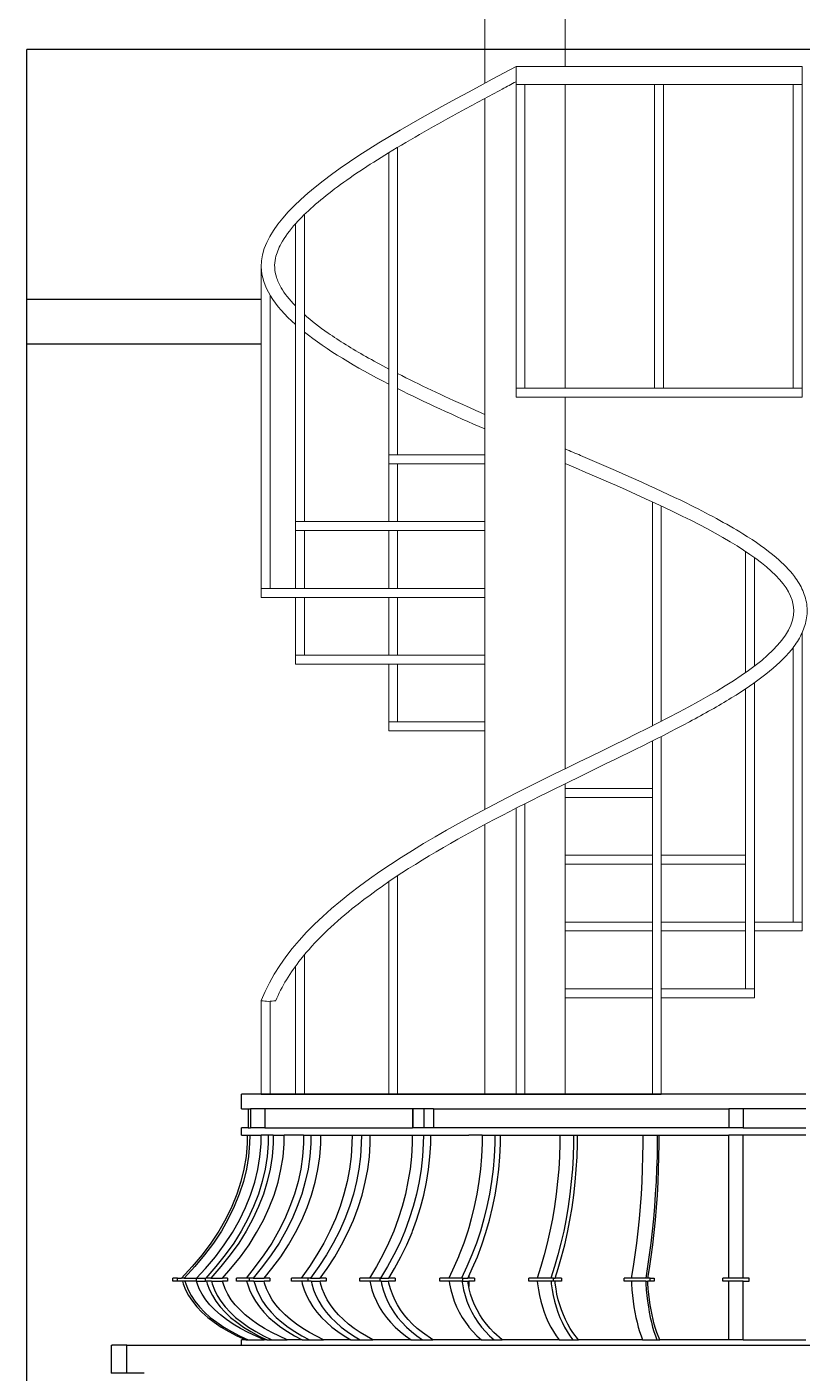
# Model space of a CAD drawing. Header units: inches. Extents: x -2812 to 9774, y -15726 to -746.
# Drawn here: x 3205 to 3291.7, y -9122.3 to -8971.7 of the extents above; entities that cross this region are included whole.
import ezdxf

# ---------------------------------------------------------------- set-up
doc = ezdxf.new("R2010")
doc.units = ezdxf.units.IN
doc.header["$LTSCALE"] = 17
doc.header["$MEASUREMENT"] = 0
doc.layers.add('gradient hatch', color=9, linetype='Continuous', lineweight=9)
doc.layers.add('OUTLINE', color=1, linetype='Continuous', lineweight=25)

# ---------------------------------------------------------------- blocks, each defined once
blk = doc.blocks.new('ad')
at = {"layer": 'gradient hatch'}
for p, q in [((-31411.65, 3782.57), (-31411.65, 3738.46)), ((-31402.65, 3782.57), (-31402.65, 3740.33)), ((-31408.15, 3703.33), (-31408.15, 3740.33)), ((-31408.15, 3740.33), (-31376.15, 3740.33)), ((-31376.15, 3703.33), (-31376.15, 3740.33)), ((-31408.15, 3738.33), (-31376.15, 3738.33)), ((-31407.15, 3704.33), (-31407.15, 3738.33)), ((-31402.65, 3738.33), (-31402.65, 3704.33)), ((-31392.65, 3704.33), (-31392.65, 3738.33)), ((-31391.65, 3704.33), (-31391.65, 3738.33)), ((-31377.15, 3704.33), (-31377.15, 3738.33)), ((-31411.65, 3736.76), (-31411.65, 3657.2)), ((-31421.4, 3696.87), (-31421.4, 3731.28)), ((-31422.4, 3695.87), (-31422.4, 3730.68)), ((-31431.83, 3689.4), (-31431.83, 3723.77)), ((-31432.83, 3688.4), (-31432.83, 3722.72)), ((-31436.65, 3680.93), (-31436.65, 3717.93)), ((-31435.65, 3681.93), (-31435.65, 3714.72)), ((-31432.83, 3681.93), (-31432.83, 3710.47)), ((-31431.83, 3689.4), (-31431.83, 3710.47)), ((-31376.15, 3704.33), (-31408.15, 3704.33)), ((-31422.4, 3689.4), (-31422.4, 3703)), ((-31421.4, 3696.87), (-31421.4, 3703)), ((-31376.15, 3703.33), (-31408.15, 3703.33)), ((-31402.65, 3703.33), (-31402.65, 3661.75)), ((-31422.4, 3696.87), (-31411.65, 3696.87)), ((-31422.4, 3695.87), (-31411.65, 3695.87)), ((-31421.4, 3689.4), (-31421.4, 3695.87)), ((-31392.9, 3666.55), (-31392.9, 3691.62)), ((-31391.9, 3667.05), (-31391.9, 3691.16)), ((-31432.83, 3689.4), (-31411.65, 3689.4)), ((-31432.83, 3688.4), (-31411.65, 3688.4)), ((-31431.83, 3681.93), (-31431.83, 3688.4)), ((-31422.4, 3681.93), (-31422.4, 3688.4)), ((-31421.4, 3681.93), (-31421.4, 3688.4)), ((-31382.47, 3672.51), (-31382.47, 3686.07)), ((-31381.47, 3673.24), (-31381.47, 3685.37)), ((-31436.65, 3681.93), (-31411.65, 3681.93)), ((-31436.65, 3680.93), (-31411.65, 3680.93)), ((-31432.83, 3673.47), (-31432.83, 3680.93)), ((-31431.83, 3674.47), (-31431.83, 3680.93)), ((-31422.4, 3674.47), (-31422.4, 3680.93)), ((-31421.4, 3674.47), (-31421.4, 3680.93)), ((-31376.15, 3643.6), (-31376.15, 3676.95)), ((-31432.83, 3674.47), (-31411.65, 3674.47)), ((-31377.15, 3644.6), (-31377.15, 3675.31)), ((-31432.83, 3673.47), (-31411.65, 3673.47)), ((-31422.4, 3666), (-31422.4, 3673.47)), ((-31421.4, 3667), (-31421.4, 3673.47)), ((-31382.47, 3672.51), (-31382.47, 3673.13)), ((-31381.47, 3636.13), (-31381.47, 3671.37)), ((-31381.47, 3651.07), (-31381.47, 3671.37)), ((-31382.47, 3637.13), (-31382.47, 3670.69)), ((-31382.47, 3652.07), (-31382.47, 3670.69)), ((-31422.4, 3667), (-31411.65, 3667)), ((-31422.4, 3666), (-31411.65, 3666)), ((-31392.9, 3625.33), (-31392.9, 3664.87)), ((-31392.9, 3659.53), (-31392.9, 3664.87)), ((-31391.9, 3625.33), (-31391.9, 3665.37)), ((-31391.9, 3658.53), (-31391.9, 3665.37)), ((-31402.65, 3660.08), (-31402.65, 3625.33)), ((-31402.65, 3659.53), (-31392.9, 3659.53)), ((-31392.9, 3659.53), (-31392.9, 3658.53)), ((-31407.15, 3625.33), (-31407.15, 3657.84)), ((-31402.65, 3658.53), (-31392.9, 3658.53)), ((-31408.15, 3625.33), (-31408.15, 3657.33)), ((-31411.65, 3655.5), (-31411.65, 3625.33)), ((-31402.65, 3652.07), (-31392.9, 3652.07)), ((-31391.9, 3652.07), (-31382.47, 3652.07)), ((-31402.65, 3651.07), (-31392.9, 3651.07)), ((-31391.9, 3651.07), (-31382.47, 3651.07)), ((-31422.4, 3625.33), (-31422.4, 3649.1)), ((-31421.4, 3625.33), (-31421.4, 3649.77)), ((-31402.65, 3644.6), (-31392.9, 3644.6)), ((-31391.9, 3644.6), (-31382.47, 3644.6)), ((-31381.47, 3644.6), (-31376.15, 3644.6)), ((-31402.65, 3643.6), (-31392.9, 3643.6)), ((-31391.9, 3643.6), (-31382.47, 3643.6)), ((-31381.47, 3643.6), (-31376.15, 3643.6)), ((-31431.83, 3625.33), (-31431.83, 3640.92)), ((-31432.83, 3625.33), (-31432.83, 3639.63)), ((-31402.65, 3637.13), (-31392.9, 3637.13)), ((-31391.9, 3637.13), (-31381.47, 3637.13)), ((-31436.65, 3625.33), (-31436.65, 3635.8)), ((-31435.65, 3625.33), (-31435.65, 3635.73)), ((-31402.65, 3636.13), (-31392.9, 3636.13)), ((-31391.9, 3636.13), (-31381.47, 3636.13))]:
    blk.add_line(p, q, dxfattribs=at)
blk.add_arc((-31435.85, 3639.95), 4.23, 258.9973, 281.0027, dxfattribs=at)
for points, knots in [([(-31408.15, 3740.33), (-31422.46, 3732.7), (-31441.19, 3722.7), (-31435.2, 3713.57), (-31432.83, 3711.46)], [0, 0, 0, 0, 36.249276, 47.456693, 47.456693, 47.456693, 47.456693]), ([(-31408.15, 3738.63), (-31408.67, 3738.36), (-31409.18, 3738.08), (-31411.19, 3737.01), (-31412.68, 3736.21), (-31417.06, 3733.81), (-31419.87, 3732.23), (-31424.65, 3729.3), (-31426.69, 3727.95), (-31430.2, 3725.31), (-31431.68, 3724.01), (-31433.48, 3722), (-31434.03, 3721.24), (-31434.74, 3719.95), (-31434.95, 3719.41), (-31435.14, 3718.52), (-31435.17, 3718.17), (-31435.13, 3717.47), (-31435.06, 3717.11), (-31434.83, 3716.37), (-31434.65, 3715.98), (-31434.05, 3714.93), (-31433.51, 3714.24), (-31432.83, 3713.54)], [0.59665, 0.59665, 0.59665, 0.59665, 1.903772, 1.903772, 5.711317, 5.711317, 13.326406, 13.326406, 19.918223, 19.918223, 26.51004, 26.51004, 30.682548, 30.682548, 34.084257, 34.084257, 36.573833, 36.573833, 39.063409, 39.063409, 41.552985, 41.552985, 45.629637, 45.629637, 45.629637, 45.629637]), ([(-31431.83, 3712.58), (-31431.07, 3711.89), (-31430.18, 3711.2), (-31427.92, 3709.63), (-31426.5, 3708.75), (-31424.14, 3707.41), (-31423.29, 3706.95), (-31422.4, 3706.48)], [47.459867, 47.459867, 47.459867, 47.459867, 51.347731, 51.347731, 56.245105, 56.245105, 58.836713, 58.836713, 58.836713, 58.836713]), ([(-31421.4, 3705.97), (-31418.97, 3704.73), (-31416.34, 3703.49), (-31412.96, 3701.98), (-31412.31, 3701.69), (-31411.65, 3701.4)], [59.802591, 59.802591, 59.802591, 59.802591, 66.770709, 66.770709, 68.419537, 68.419537, 68.419537, 68.419537]), ([(-31402.65, 3697.54), (-31402.08, 3697.29), (-31401.5, 3697.05), (-31396.73, 3695), (-31392.65, 3693.22), (-31386.74, 3690.32), (-31384.62, 3689.18), (-31381.37, 3687.17), (-31380.12, 3686.3), (-31378.26, 3684.71), (-31377.57, 3684.01), (-31376.63, 3682.76), (-31376.31, 3682.24), (-31375.83, 3681.13), (-31375.67, 3680.54), (-31375.55, 3679.37), (-31375.6, 3678.78), (-31375.85, 3677.64), (-31376.07, 3677.1), (-31376.62, 3676.05), (-31376.96, 3675.55), (-31378.11, 3674.11), (-31379.08, 3673.21), (-31381.34, 3671.42), (-31382.64, 3670.55), (-31385.51, 3668.79), (-31387.08, 3667.9), (-31392.52, 3664.99), (-31396.83, 3662.93), (-31405.74, 3658.57), (-31410.33, 3656.29), (-31419, 3651.42), (-31423.07, 3648.84), (-31428.72, 3644.28), (-31430.67, 3642.4), (-31433.42, 3638.93), (-31434.37, 3637.38), (-31435.04, 3635.8)], [75.867791, 75.867791, 75.867791, 75.867791, 77.296314, 77.296314, 87.821918, 87.821918, 94.579193, 94.579193, 99.742391, 99.742391, 103.657561, 103.657561, 106.327224, 106.327224, 108.996887, 108.996887, 111.66655, 111.66655, 114.336213, 114.336213, 117.005876, 117.005876, 122.242277, 122.242277, 127.478679, 127.478679, 132.715081, 132.715081, 144.499492, 144.499492, 156.283904, 156.283904, 168.068315, 168.068315, 175.870509, 175.870509, 181.943701, 181.943701, 181.943701, 181.943701]), ([(-31402.65, 3695.9), (-31390.22, 3690.6), (-31351, 3673.22), (-31428.43, 3657.46), (-31436.65, 3635.8)], [76.355718, 76.355718, 76.355718, 76.355718, 107.340962, 182.622367, 182.622367, 182.622367, 182.622367])]:
    blk.add_open_spline(points, degree=3, knots=knots, dxfattribs=at)
for points in [[(-31431.83, 3710.62), (-31429.37, 3708.64), (-31426.11, 3706.7), (-31422.4, 3704.79)], [(-31421.4, 3704.29), (-31418.36, 3702.76), (-31415.05, 3701.25), (-31411.65, 3699.77)]]:
    blk.add_open_spline(points, degree=3, dxfattribs=at)
at = {"layer": 'OUTLINE', "linetype": 'Continuous'}
blk.add_line((-31436.65, 3625.33), (-31391.9, 3625.33), dxfattribs=at)
blk = doc.blocks.new('fdfdgfddf')
for p, q in [((-3201.93, -2794.54), (-3201.93, -2792.92)), ((-3182.79, -2792.92), (-3201.93, -2792.92)), ((-3180.5, -2792.92), (-3182.79, -2792.92)), ((-3177.64, -2792.92), (-3180.5, -2792.92)), ((-3176.5, -2792.92), (-3177.64, -2792.92)), ((-3138.79, -2792.92), (-3176.5, -2792.92)), ((-3201.93, -2794.54), (-3201.18, -2794.54)), ((-3201.18, -2794.54), (-3201.18, -2796.68)), ((-3201.18, -2794.54), (-3200.89, -2794.54)), ((-3200.89, -2794.54), (-3200.89, -2796.68)), ((-3199.29, -2794.54), (-3200.89, -2794.54)), ((-3199.29, -2794.54), (-3199.29, -2796.68)), ((-3182.79, -2794.54), (-3199.29, -2794.54)), ((-3182.79, -2794.54), (-3182.79, -2796.68)), ((-3182.79, -2794.54), (-3182.75, -2794.54)), ((-3182.75, -2794.54), (-3182.75, -2796.68)), ((-3181.5, -2794.54), (-3182.75, -2794.54)), ((-3181.5, -2794.54), (-3181.5, -2796.68)), ((-3180.45, -2794.54), (-3181.5, -2794.54)), ((-3180.45, -2794.54), (-3180.45, -2796.68)), ((-3180.45, -2794.54), (-3177.64, -2794.54)), ((-3177.64, -2794.54), (-3176.5, -2794.54)), ((-3176.5, -2794.54), (-3147.41, -2794.54)), ((-3147.41, -2794.54), (-3147.41, -2796.68)), ((-3145.78, -2794.54), (-3147.41, -2794.54)), ((-3145.78, -2794.54), (-3145.78, -2796.68)), ((-3138.79, -2794.54), (-3145.78, -2794.54)), ((-3201.93, -2797.5), (-3201.93, -2796.68)), ((-3201.18, -2796.68), (-3201.93, -2796.68)), ((-3201.18, -2796.68), (-3200.89, -2796.68)), ((-3199.29, -2796.68), (-3200.89, -2796.68)), ((-3199.29, -2796.68), (-3182.79, -2796.68)), ((-3182.75, -2796.68), (-3182.79, -2796.68)), ((-3181.5, -2796.68), (-3182.75, -2796.68)), ((-3180.45, -2796.68), (-3181.5, -2796.68)), ((-3177.64, -2796.68), (-3180.45, -2796.68)), ((-3176.5, -2796.68), (-3177.64, -2796.68)), ((-3147.41, -2796.68), (-3176.5, -2796.68)), ((-3145.78, -2796.68), (-3147.41, -2796.68)), ((-3145.78, -2796.68), (-3138.79, -2796.68)), ((-3201.93, -2797.5), (-3201.28, -2797.5)), ((-3201.29, -2798.45), (-3201.41, -2799.87)), ((-3201.28, -2797.5), (-3201.29, -2798.45)), ((-3201.28, -2797.5), (-3201, -2797.5)), ((-3201.01, -2798.45), (-3201.13, -2799.87)), ((-3201, -2797.5), (-3201.01, -2798.45)), ((-3201, -2797.5), (-3199.72, -2797.5)), ((-3199.86, -2799.91), (-3199.73, -2798.47)), ((-3199.73, -2798.47), (-3199.72, -2797.5)), ((-3198.92, -2797.5), (-3199.72, -2797.5)), ((-3198.93, -2798.45), (-3199.05, -2799.87)), ((-3198.92, -2797.5), (-3198.93, -2798.45)), ((-3198.36, -2797.5), (-3198.92, -2797.5)), ((-3198.37, -2798.45), (-3198.49, -2799.87)), ((-3198.36, -2797.5), (-3198.37, -2798.45)), ((-3198.36, -2797.5), (-3197.15, -2797.5)), ((-3197.27, -2799.91), (-3197.15, -2798.47)), ((-3197.15, -2798.47), (-3197.15, -2797.5)), ((-3194.97, -2797.5), (-3197.15, -2797.5)), ((-3194.98, -2798.45), (-3195.09, -2799.87)), ((-3194.97, -2797.5), (-3194.98, -2798.45)), ((-3194.97, -2797.5), (-3194.16, -2797.5)), ((-3194.16, -2798.45), (-3194.27, -2799.87)), ((-3194.16, -2797.5), (-3194.16, -2798.45)), ((-3194.16, -2797.5), (-3193.03, -2797.5)), ((-3193.15, -2799.91), (-3193.04, -2798.47)), ((-3193.04, -2798.47), (-3193.03, -2797.5)), ((-3193.03, -2797.5), (-3189.55, -2797.5)), ((-3189.56, -2798.45), (-3189.65, -2799.87)), ((-3189.55, -2797.5), (-3189.56, -2798.45)), ((-3189.55, -2797.5), (-3188.5, -2797.5)), ((-3188.51, -2798.45), (-3188.6, -2799.87)), ((-3188.5, -2797.5), (-3188.51, -2798.45)), ((-3188.5, -2797.5), (-3187.51, -2797.5)), ((-3187.61, -2799.91), (-3187.51, -2798.47)), ((-3187.51, -2798.47), (-3187.51, -2797.5)), ((-3187.51, -2797.5), (-3182.82, -2797.5)), ((-3182.83, -2798.45), (-3182.91, -2799.87)), ((-3182.82, -2797.5), (-3182.83, -2798.45)), ((-3182.82, -2797.5), (-3181.57, -2797.5)), ((-3181.58, -2798.45), (-3181.66, -2799.87)), ((-3181.57, -2797.5), (-3181.58, -2798.45)), ((-3181.57, -2797.5), (-3180.74, -2797.5)), ((-3180.83, -2799.91), (-3180.75, -2798.47)), ((-3180.75, -2798.47), (-3180.74, -2797.5)), ((-3180.74, -2797.5), (-3180.5, -2797.5)), ((-3180.5, -2797.5), (-3177.64, -2797.5)), ((-3177.64, -2797.5), (-3176.5, -2797.5)), ((-3175, -2797.5), (-3176.5, -2797.5)), ((-3175, -2798.45), (-3175.06, -2799.87)), ((-3175, -2797.5), (-3175, -2798.45)), ((-3175, -2797.5), (-3173.58, -2797.5)), ((-3173.59, -2798.45), (-3173.65, -2799.87)), ((-3173.58, -2797.5), (-3173.59, -2798.45)), ((-3173.58, -2797.5), (-3172.94, -2797.5)), ((-3173, -2799.91), (-3172.94, -2798.47)), ((-3172.94, -2798.47), (-3172.94, -2797.5)), ((-3172.94, -2797.5), (-3166.31, -2797.5)), ((-3166.31, -2798.45), (-3166.35, -2799.87)), ((-3166.31, -2797.5), (-3166.31, -2798.45)), ((-3166.31, -2797.5), (-3164.77, -2797.5)), ((-3164.78, -2798.45), (-3164.82, -2799.87)), ((-3164.77, -2797.5), (-3164.78, -2798.45)), ((-3164.77, -2797.5), (-3164.33, -2797.5)), ((-3164.38, -2799.91), (-3164.33, -2798.47)), ((-3164.33, -2798.47), (-3164.33, -2797.5)), ((-3164.33, -2797.5), (-3157.02, -2797.5)), ((-3157.02, -2798.45), (-3157.04, -2799.87)), ((-3157.02, -2797.5), (-3157.02, -2798.45)), ((-3157.02, -2797.5), (-3155.41, -2797.5)), ((-3155.41, -2798.45), (-3155.43, -2799.87)), ((-3155.41, -2797.5), (-3155.41, -2798.45)), ((-3155.41, -2797.5), (-3155.19, -2797.5)), ((-3155.21, -2799.91), (-3155.19, -2798.47)), ((-3155.19, -2798.47), (-3155.19, -2797.5)), ((-3155.19, -2797.5), (-3147.41, -2797.5)), ((-3147.41, -2813.49), (-3147.41, -2797.5)), ((-3145.78, -2797.5), (-3147.41, -2797.5)), ((-3145.78, -2813.49), (-3145.78, -2797.5)), ((-3138.79, -2797.5), (-3145.78, -2797.5)), ((-3201.41, -2799.87), (-3201.65, -2801.29)), ((-3201.13, -2799.87), (-3201.36, -2801.29)), ((-3200.09, -2801.34), (-3199.86, -2799.91)), ((-3199.05, -2799.87), (-3199.27, -2801.29)), ((-3198.49, -2799.87), (-3198.71, -2801.29)), ((-3197.5, -2801.34), (-3197.27, -2799.91)), ((-3195.09, -2799.87), (-3195.29, -2801.29)), ((-3194.27, -2799.87), (-3194.47, -2801.29)), ((-3193.36, -2801.34), (-3193.15, -2799.91)), ((-3189.65, -2799.87), (-3189.83, -2801.29)), ((-3188.6, -2799.87), (-3188.78, -2801.29)), ((-3187.79, -2801.34), (-3187.61, -2799.91)), ((-3182.91, -2799.87), (-3183.06, -2801.29)), ((-3181.66, -2799.87), (-3181.81, -2801.29)), ((-3180.98, -2801.34), (-3180.83, -2799.91)), ((-3175.06, -2799.87), (-3175.18, -2801.29)), ((-3173.65, -2799.87), (-3173.77, -2801.29)), ((-3173.12, -2801.34), (-3173, -2799.91)), ((-3166.35, -2799.87), (-3166.43, -2801.29)), ((-3164.82, -2799.87), (-3164.9, -2801.29)), ((-3164.46, -2801.34), (-3164.38, -2799.91)), ((-3157.04, -2799.87), (-3157.08, -2801.29)), ((-3155.43, -2799.87), (-3155.47, -2801.29)), ((-3155.25, -2801.34), (-3155.21, -2799.91)), ((-3201.65, -2801.29), (-3201.99, -2802.7)), ((-3201.36, -2801.29), (-3201.71, -2802.7)), ((-3200.44, -2802.77), (-3200.09, -2801.34)), ((-3199.27, -2801.29), (-3199.6, -2802.7)), ((-3198.71, -2801.29), (-3199.04, -2802.7)), ((-3197.83, -2802.77), (-3197.5, -2801.34)), ((-3195.29, -2801.29), (-3195.59, -2802.7)), ((-3194.47, -2801.29), (-3194.78, -2802.7)), ((-3193.66, -2802.77), (-3193.36, -2801.34)), ((-3189.83, -2801.29), (-3190.1, -2802.7)), ((-3188.78, -2801.29), (-3189.05, -2802.7)), ((-3188.07, -2802.77), (-3187.79, -2801.34)), ((-3183.06, -2801.29), (-3183.29, -2802.7)), ((-3181.81, -2801.29), (-3182.03, -2802.7)), ((-3181.21, -2802.77), (-3180.98, -2801.34)), ((-3175.18, -2801.29), (-3175.36, -2802.7)), ((-3173.77, -2801.29), (-3173.94, -2802.7)), ((-3173.3, -2802.77), (-3173.12, -2801.34)), ((-3166.43, -2801.29), (-3166.55, -2802.7)), ((-3164.9, -2801.29), (-3165.02, -2802.7)), ((-3164.58, -2802.77), (-3164.46, -2801.34)), ((-3157.08, -2801.29), (-3157.14, -2802.7)), ((-3155.47, -2801.29), (-3155.54, -2802.7)), ((-3155.31, -2802.77), (-3155.25, -2801.34)), ((-3201.99, -2802.7), (-3202.44, -2804.1)), ((-3201.71, -2802.7), (-3202.16, -2804.1)), ((-3200.9, -2804.2), (-3200.44, -2802.77)), ((-3199.6, -2802.7), (-3200.03, -2804.1)), ((-3199.04, -2802.7), (-3199.47, -2804.1)), ((-3198.27, -2804.2), (-3197.83, -2802.77)), ((-3195.59, -2802.7), (-3195.99, -2804.1)), ((-3194.78, -2802.7), (-3195.17, -2804.1)), ((-3194.07, -2804.2), (-3193.66, -2802.77)), ((-3190.1, -2802.7), (-3190.45, -2804.1)), ((-3189.05, -2802.7), (-3189.4, -2804.1)), ((-3188.42, -2804.2), (-3188.07, -2802.77)), ((-3183.29, -2802.7), (-3183.58, -2804.1)), ((-3182.03, -2802.7), (-3182.33, -2804.1)), ((-3181.51, -2804.2), (-3181.21, -2802.77)), ((-3175.36, -2802.7), (-3175.59, -2804.1)), ((-3173.94, -2802.7), (-3174.17, -2804.1)), ((-3173.53, -2804.2), (-3173.3, -2802.77)), ((-3166.55, -2802.7), (-3166.71, -2804.1)), ((-3165.02, -2802.7), (-3165.18, -2804.1)), ((-3164.74, -2804.2), (-3164.58, -2802.77)), ((-3157.14, -2802.7), (-3157.22, -2804.1)), ((-3155.54, -2802.7), (-3155.62, -2804.1)), ((-3155.39, -2804.2), (-3155.31, -2802.77)), ((-3202.44, -2804.1), (-3203.01, -2805.49)), ((-3202.16, -2804.1), (-3202.72, -2805.49)), ((-3201.47, -2805.61), (-3200.9, -2804.2)), ((-3200.03, -2804.1), (-3200.57, -2805.49)), ((-3199.47, -2804.1), (-3200.01, -2805.49)), ((-3198.81, -2805.61), (-3198.27, -2804.2)), ((-3195.99, -2804.1), (-3196.49, -2805.49)), ((-3195.17, -2804.1), (-3195.67, -2805.49)), ((-3194.57, -2805.61), (-3194.07, -2804.2)), ((-3190.45, -2804.1), (-3190.89, -2805.49)), ((-3189.4, -2804.1), (-3189.84, -2805.49)), ((-3188.87, -2805.61), (-3188.42, -2804.2)), ((-3183.58, -2804.1), (-3183.95, -2805.49)), ((-3182.33, -2804.1), (-3182.7, -2805.49)), ((-3181.88, -2805.61), (-3181.51, -2804.2)), ((-3175.59, -2804.1), (-3175.87, -2805.49)), ((-3174.17, -2804.1), (-3174.46, -2805.49)), ((-3173.82, -2805.61), (-3173.53, -2804.2)), ((-3166.71, -2804.1), (-3166.91, -2805.49)), ((-3165.18, -2804.1), (-3165.37, -2805.49)), ((-3164.94, -2805.61), (-3164.74, -2804.2)), ((-3157.22, -2804.1), (-3157.32, -2805.49)), ((-3155.62, -2804.1), (-3155.71, -2805.49)), ((-3155.49, -2805.61), (-3155.39, -2804.2)), ((-3203.01, -2805.49), (-3203.68, -2806.87)), ((-3202.72, -2805.49), (-3203.39, -2806.87)), ((-3202.15, -2807.01), (-3201.47, -2805.61)), ((-3200.57, -2805.49), (-3201.21, -2806.87)), ((-3200.01, -2805.49), (-3200.65, -2806.87)), ((-3199.46, -2807.01), (-3198.81, -2805.61)), ((-3196.49, -2805.49), (-3197.08, -2806.87)), ((-3195.67, -2805.49), (-3196.26, -2806.87)), ((-3195.17, -2807.01), (-3194.57, -2805.61)), ((-3190.89, -2805.49), (-3191.41, -2806.87)), ((-3189.84, -2805.49), (-3190.36, -2806.87)), ((-3189.4, -2807.01), (-3188.87, -2805.61)), ((-3183.95, -2805.49), (-3184.39, -2806.87)), ((-3182.7, -2805.49), (-3183.14, -2806.87)), ((-3182.33, -2807.01), (-3181.88, -2805.61)), ((-3175.87, -2805.49), (-3176.21, -2806.87)), ((-3174.46, -2805.49), (-3174.8, -2806.87)), ((-3174.17, -2807.01), (-3173.82, -2805.61)), ((-3166.91, -2805.49), (-3167.14, -2806.87)), ((-3165.37, -2805.49), (-3165.6, -2806.87)), ((-3165.17, -2807.01), (-3164.94, -2805.61)), ((-3157.32, -2805.49), (-3157.44, -2806.87)), ((-3155.71, -2805.49), (-3155.83, -2806.87)), ((-3155.61, -2807.01), (-3155.49, -2805.61)), ((-3203.68, -2806.87), (-3204.46, -2808.24)), ((-3203.39, -2806.87), (-3204.17, -2808.24)), ((-3202.94, -2808.39), (-3202.15, -2807.01)), ((-3201.21, -2806.87), (-3201.95, -2808.24)), ((-3200.65, -2806.87), (-3201.39, -2808.24)), ((-3200.22, -2808.39), (-3199.46, -2807.01)), ((-3197.08, -2806.87), (-3197.76, -2808.24)), ((-3196.26, -2806.87), (-3196.94, -2808.24)), ((-3195.86, -2808.39), (-3195.17, -2807.01)), ((-3191.41, -2806.87), (-3192.02, -2808.24)), ((-3190.36, -2806.87), (-3190.97, -2808.24)), ((-3190.01, -2808.39), (-3189.4, -2807.01)), ((-3184.39, -2806.87), (-3184.89, -2808.24)), ((-3183.14, -2806.87), (-3183.64, -2808.24)), ((-3182.79, -2808.25), (-3182.33, -2807.01)), ((-3176.21, -2806.87), (-3176.5, -2807.87)), ((-3174.8, -2806.87), (-3175.19, -2808.24)), ((-3174.57, -2808.39), (-3174.17, -2807.01)), ((-3167.14, -2806.87), (-3167.41, -2808.24)), ((-3165.6, -2806.87), (-3165.87, -2808.24)), ((-3165.45, -2808.39), (-3165.17, -2807.01)), ((-3157.44, -2806.87), (-3157.58, -2808.24)), ((-3155.83, -2806.87), (-3155.97, -2808.24)), ((-3155.75, -2808.39), (-3155.61, -2807.01)), ((-3204.46, -2808.24), (-3205.34, -2809.58)), ((-3204.17, -2808.24), (-3205.06, -2809.58)), ((-3203.84, -2809.76), (-3202.94, -2808.39)), ((-3201.95, -2808.24), (-3202.79, -2809.58)), ((-3201.39, -2808.24), (-3202.23, -2809.58)), ((-3201.07, -2809.76), (-3200.22, -2808.39)), ((-3197.76, -2808.24), (-3198.54, -2809.58)), ((-3196.94, -2808.24), (-3197.72, -2809.58)), ((-3196.65, -2809.76), (-3195.86, -2808.39)), ((-3192.02, -2808.24), (-3192.7, -2809.58)), ((-3190.97, -2808.24), (-3191.66, -2809.58)), ((-3190.71, -2809.76), (-3190.01, -2808.39)), ((-3184.89, -2808.24), (-3185.47, -2809.58)), ((-3183.64, -2808.24), (-3184.22, -2809.58)), ((-3183.43, -2809.76), (-3182.84, -2808.39)), ((-3182.84, -2808.39), (-3182.79, -2808.25)), ((-3176.61, -2808.24), (-3177.06, -2809.58)), ((-3176.5, -2807.87), (-3176.61, -2808.24)), ((-3175.19, -2808.24), (-3175.64, -2809.58)), ((-3175.02, -2809.76), (-3174.57, -2808.39)), ((-3167.41, -2808.24), (-3167.72, -2809.58)), ((-3165.87, -2808.24), (-3166.18, -2809.58)), ((-3165.76, -2809.76), (-3165.45, -2808.39)), ((-3157.58, -2808.24), (-3157.73, -2809.58)), ((-3155.97, -2808.24), (-3156.13, -2809.58)), ((-3155.91, -2809.76), (-3155.75, -2808.39)), ((-3205.34, -2809.58), (-3206.33, -2810.91)), ((-3205.06, -2809.58), (-3206.04, -2810.91)), ((-3204.84, -2811.1), (-3203.84, -2809.76)), ((-3202.79, -2809.58), (-3203.74, -2810.91)), ((-3202.23, -2809.58), (-3203.18, -2810.91)), ((-3202.03, -2811.1), (-3201.07, -2809.76)), ((-3198.54, -2809.58), (-3199.41, -2810.91)), ((-3197.72, -2809.58), (-3198.59, -2810.91)), ((-3197.53, -2811.1), (-3196.65, -2809.76)), ((-3192.7, -2809.58), (-3193.47, -2810.91)), ((-3191.66, -2809.58), (-3192.42, -2810.91)), ((-3191.49, -2811.1), (-3190.71, -2809.76)), ((-3185.47, -2809.58), (-3186.12, -2810.91)), ((-3184.22, -2809.58), (-3184.87, -2810.91)), ((-3184.08, -2811.1), (-3183.43, -2809.76)), ((-3177.06, -2809.58), (-3177.56, -2810.91)), ((-3175.64, -2809.58), (-3176.14, -2810.91)), ((-3175.53, -2811.1), (-3175.02, -2809.76)), ((-3167.72, -2809.58), (-3168.06, -2810.91)), ((-3166.18, -2809.58), (-3166.53, -2810.91)), ((-3166.11, -2811.1), (-3165.76, -2809.76)), ((-3157.73, -2809.58), (-3157.91, -2810.91)), ((-3156.13, -2809.58), (-3156.3, -2810.91)), ((-3156.09, -2811.1), (-3155.91, -2809.76)), ((-3207.42, -2812.21), (-3208.61, -2813.49)), ((-3207.14, -2812.21), (-3208.32, -2813.49)), ((-3206.33, -2810.91), (-3207.42, -2812.21)), ((-3206.04, -2810.91), (-3207.14, -2812.21)), ((-3205.95, -2812.43), (-3204.84, -2811.1)), ((-3204.78, -2812.21), (-3205.91, -2813.49)), ((-3204.22, -2812.21), (-3205.35, -2813.49)), ((-3203.74, -2810.91), (-3204.78, -2812.21)), ((-3203.18, -2810.91), (-3204.22, -2812.21)), ((-3203.09, -2812.43), (-3202.03, -2811.1)), ((-3200.37, -2812.21), (-3201.41, -2813.49)), ((-3199.55, -2812.21), (-3200.6, -2813.49)), ((-3199.41, -2810.91), (-3200.37, -2812.21)), ((-3198.59, -2810.91), (-3199.55, -2812.21)), ((-3198.51, -2812.43), (-3197.53, -2811.1)), ((-3194.32, -2812.21), (-3195.25, -2813.49)), ((-3193.47, -2810.91), (-3194.32, -2812.21)), ((-3193.27, -2812.21), (-3194.2, -2813.49)), ((-3192.42, -2810.91), (-3193.27, -2812.21)), ((-3192.35, -2812.43), (-3191.49, -2811.1)), ((-3186.83, -2812.21), (-3187.6, -2813.49)), ((-3186.12, -2810.91), (-3186.83, -2812.21)), ((-3185.58, -2812.21), (-3186.35, -2813.49)), ((-3184.87, -2810.91), (-3185.58, -2812.21)), ((-3184.8, -2812.43), (-3184.08, -2811.1)), ((-3178.11, -2812.21), (-3178.72, -2813.49)), ((-3177.64, -2811.11), (-3178.11, -2812.21)), ((-3177.56, -2810.91), (-3177.64, -2811.11)), ((-3176.7, -2812.21), (-3177.3, -2813.49)), ((-3176.14, -2810.91), (-3176.7, -2812.21)), ((-3176.1, -2812.43), (-3175.53, -2811.1)), ((-3168.44, -2812.21), (-3168.85, -2813.49)), ((-3168.06, -2810.91), (-3168.44, -2812.21)), ((-3166.9, -2812.21), (-3167.32, -2813.49)), ((-3166.53, -2810.91), (-3166.9, -2812.21)), ((-3166.49, -2812.43), (-3166.11, -2811.1)), ((-3158.1, -2812.21), (-3158.31, -2813.49)), ((-3157.91, -2810.91), (-3158.1, -2812.21)), ((-3156.49, -2812.21), (-3156.7, -2813.49)), ((-3156.3, -2810.91), (-3156.49, -2812.21)), ((-3156.28, -2812.43), (-3156.09, -2811.1)), ((-3209.07, -2813.49), (-3209.58, -2813.49)), ((-3209.58, -2813.82), (-3209.58, -2813.49)), ((-3209.07, -2813.82), (-3209.07, -2813.49)), ((-3209.07, -2813.49), (-3208.61, -2813.49)), ((-3208.32, -2813.49), (-3208.61, -2813.49)), ((-3208.32, -2813.49), (-3206.95, -2813.49)), ((-3206.95, -2813.82), (-3206.95, -2813.49)), ((-3206.94, -2813.49), (-3206.95, -2813.49)), ((-3206.94, -2813.49), (-3205.95, -2812.43)), ((-3206.94, -2813.49), (-3205.95, -2813.49)), ((-3205.95, -2813.82), (-3205.95, -2813.49)), ((-3205.95, -2813.49), (-3205.91, -2813.49)), ((-3205.35, -2813.49), (-3205.91, -2813.49)), ((-3205.35, -2813.49), (-3204.03, -2813.49)), ((-3204.03, -2813.49), (-3203.09, -2812.43)), ((-3203.47, -2813.49), (-3204.03, -2813.49)), ((-3203.47, -2813.49), (-3203.47, -2813.82)), ((-3202.49, -2813.82), (-3202.49, -2813.49)), ((-3201.41, -2813.49), (-3202.49, -2813.49)), ((-3201.02, -2813.49), (-3201.41, -2813.49)), ((-3201.02, -2813.82), (-3201.02, -2813.49)), ((-3200.6, -2813.49), (-3201.02, -2813.49)), ((-3200.6, -2813.49), (-3199.38, -2813.49)), ((-3199.38, -2813.49), (-3198.51, -2812.43)), ((-3198.74, -2813.49), (-3199.38, -2813.49)), ((-3198.74, -2813.49), (-3198.74, -2813.82)), ((-3196.33, -2813.82), (-3196.33, -2813.49)), ((-3195.25, -2813.49), (-3196.33, -2813.49)), ((-3194.45, -2813.49), (-3195.25, -2813.49)), ((-3194.45, -2813.82), (-3194.45, -2813.49)), ((-3194.2, -2813.49), (-3194.45, -2813.49)), ((-3194.2, -2813.49), (-3193.12, -2813.49)), ((-3193.12, -2813.49), (-3192.35, -2812.43)), ((-3192.43, -2813.49), (-3193.12, -2813.49)), ((-3192.43, -2813.49), (-3192.43, -2813.82)), ((-3188.67, -2813.82), (-3188.67, -2813.49)), ((-3187.6, -2813.49), (-3188.67, -2813.49)), ((-3186.41, -2813.49), (-3187.6, -2813.49)), ((-3186.41, -2813.82), (-3186.41, -2813.49)), ((-3186.35, -2813.49), (-3186.41, -2813.49)), ((-3186.35, -2813.49), (-3185.45, -2813.49)), ((-3185.45, -2813.49), (-3184.8, -2812.43)), ((-3184.72, -2813.49), (-3185.45, -2813.49)), ((-3184.72, -2813.49), (-3184.72, -2813.82)), ((-3179.72, -2813.82), (-3179.72, -2813.49)), ((-3178.72, -2813.49), (-3179.72, -2813.49)), ((-3177.3, -2813.49), (-3178.72, -2813.49)), ((-3177.17, -2813.49), (-3177.3, -2813.49)), ((-3177.17, -2813.82), (-3177.17, -2813.49)), ((-3177.17, -2813.49), (-3176.6, -2813.49)), ((-3176.6, -2813.49), (-3176.5, -2813.28)), ((-3176.5, -2813.49), (-3176.6, -2813.49)), ((-3176.5, -2813.28), (-3176.1, -2812.43)), ((-3176.5, -2813.28), (-3176.5, -2813.49)), ((-3175.85, -2813.49), (-3176.5, -2813.49)), ((-3175.85, -2813.49), (-3175.85, -2813.82)), ((-3169.76, -2813.82), (-3169.76, -2813.49)), ((-3168.85, -2813.49), (-3169.76, -2813.49)), ((-3167.32, -2813.49), (-3168.85, -2813.49)), ((-3167, -2813.49), (-3167.32, -2813.49)), ((-3167, -2813.82), (-3167, -2813.49)), ((-3167, -2813.49), (-3166.84, -2813.49)), ((-3166.84, -2813.49), (-3166.49, -2812.43)), ((-3166.1, -2813.49), (-3166.84, -2813.49)), ((-3166.1, -2813.49), (-3166.1, -2813.82)), ((-3159.1, -2813.82), (-3159.1, -2813.49)), ((-3158.31, -2813.49), (-3159.1, -2813.49)), ((-3156.7, -2813.49), (-3158.31, -2813.49)), ((-3156.46, -2813.49), (-3156.7, -2813.49)), ((-3156.46, -2813.49), (-3156.28, -2812.43)), ((-3156.21, -2813.49), (-3156.46, -2813.49)), ((-3156.21, -2813.49), (-3155.75, -2813.49)), ((-3156.21, -2813.82), (-3156.21, -2813.49)), ((-3155.75, -2813.49), (-3155.75, -2813.82)), ((-3147.41, -2813.49), (-3148.07, -2813.49)), ((-3148.07, -2813.82), (-3148.07, -2813.49)), ((-3145.78, -2813.49), (-3147.41, -2813.49)), ((-3145.13, -2813.49), (-3145.78, -2813.49)), ((-3145.13, -2813.82), (-3145.13, -2813.49)), ((-3209.07, -2813.82), (-3209.58, -2813.82)), ((-3208.52, -2813.82), (-3209.07, -2813.82)), ((-3208.52, -2813.82), (-3208.43, -2814.15)), ((-3208.24, -2813.82), (-3208.52, -2813.82)), ((-3208.43, -2814.15), (-3208.17, -2814.81)), ((-3208.24, -2813.82), (-3208.15, -2814.15)), ((-3206.95, -2813.82), (-3208.24, -2813.82)), ((-3208.17, -2814.81), (-3207.83, -2815.45)), ((-3208.15, -2814.15), (-3207.89, -2814.81)), ((-3207.89, -2814.81), (-3207.55, -2815.45)), ((-3206.89, -2814.07), (-3206.95, -2813.82)), ((-3206.95, -2813.82), (-3206.95, -2813.82)), ((-3206.95, -2813.82), (-3205.95, -2813.82)), ((-3206.64, -2814.69), (-3206.89, -2814.07)), ((-3206.32, -2815.3), (-3206.64, -2814.69)), ((-3205.92, -2815.91), (-3206.32, -2815.3)), ((-3205.83, -2813.82), (-3205.95, -2813.82)), ((-3205.83, -2813.82), (-3205.74, -2814.15)), ((-3205.27, -2813.82), (-3205.83, -2813.82)), ((-3205.74, -2814.15), (-3205.5, -2814.81)), ((-3205.5, -2814.81), (-3205.17, -2815.45)), ((-3205.27, -2813.82), (-3205.19, -2814.15)), ((-3205.27, -2813.82), (-3204.04, -2813.82)), ((-3205.19, -2814.15), (-3204.94, -2814.81)), ((-3204.94, -2814.81), (-3204.62, -2815.45)), ((-3203.98, -2814.07), (-3204.04, -2813.82)), ((-3203.47, -2813.82), (-3204.04, -2813.82)), ((-3203.75, -2814.69), (-3203.98, -2814.07)), ((-3203.44, -2815.3), (-3203.75, -2814.69)), ((-3203.06, -2815.91), (-3203.44, -2815.3)), ((-3201.34, -2813.82), (-3202.49, -2813.82)), ((-3201.34, -2813.82), (-3201.26, -2814.15)), ((-3201.02, -2813.82), (-3201.34, -2813.82)), ((-3201.26, -2814.15), (-3201.03, -2814.81)), ((-3201.03, -2814.81), (-3200.73, -2815.45)), ((-3200.52, -2813.82), (-3201.02, -2813.82)), ((-3200.52, -2813.82), (-3200.44, -2814.15)), ((-3200.52, -2813.82), (-3199.39, -2813.82)), ((-3200.44, -2814.15), (-3200.21, -2814.81)), ((-3200.21, -2814.81), (-3199.92, -2815.45)), ((-3199.33, -2814.07), (-3199.39, -2813.82)), ((-3198.74, -2813.82), (-3199.39, -2813.82)), ((-3199.12, -2814.69), (-3199.33, -2814.07)), ((-3198.83, -2815.3), (-3199.12, -2814.69)), ((-3198.48, -2815.91), (-3198.83, -2815.3)), ((-3195.18, -2813.82), (-3196.33, -2813.82)), ((-3195.18, -2813.82), (-3195.11, -2814.15)), ((-3194.45, -2813.82), (-3195.18, -2813.82)), ((-3195.11, -2814.15), (-3194.91, -2814.81)), ((-3194.91, -2814.81), (-3194.65, -2815.45)), ((-3194.13, -2813.82), (-3194.45, -2813.82)), ((-3194.13, -2813.82), (-3194.06, -2814.15)), ((-3194.13, -2813.82), (-3193.13, -2813.82)), ((-3194.06, -2814.15), (-3193.86, -2814.81)), ((-3193.86, -2814.81), (-3193.6, -2815.45)), ((-3193.08, -2814.07), (-3193.13, -2813.82)), ((-3192.43, -2813.82), (-3193.13, -2813.82)), ((-3192.89, -2814.69), (-3193.08, -2814.07)), ((-3192.64, -2815.3), (-3192.89, -2814.69)), ((-3192.33, -2815.91), (-3192.64, -2815.3)), ((-3187.55, -2813.82), (-3188.67, -2813.82)), ((-3187.55, -2813.82), (-3187.49, -2814.15)), ((-3186.41, -2813.82), (-3187.55, -2813.82)), ((-3187.49, -2814.15), (-3187.32, -2814.81)), ((-3187.32, -2814.81), (-3187.1, -2815.45)), ((-3186.3, -2813.82), (-3186.41, -2813.82)), ((-3186.3, -2813.82), (-3186.24, -2814.15)), ((-3186.3, -2813.82), (-3185.46, -2813.82)), ((-3186.24, -2814.15), (-3186.07, -2814.81)), ((-3186.07, -2814.81), (-3185.85, -2815.45)), ((-3185.42, -2814.07), (-3185.46, -2813.82)), ((-3184.72, -2813.82), (-3185.46, -2813.82)), ((-3185.26, -2814.69), (-3185.42, -2814.07)), ((-3185.04, -2815.3), (-3185.26, -2814.69)), ((-3184.78, -2815.91), (-3185.04, -2815.3)), ((-3178.67, -2813.82), (-3179.72, -2813.82)), ((-3178.67, -2813.82), (-3178.63, -2814.15)), ((-3177.26, -2813.82), (-3178.67, -2813.82)), ((-3178.63, -2814.15), (-3178.5, -2814.81)), ((-3178.5, -2814.81), (-3178.32, -2815.45)), ((-3177.26, -2813.82), (-3177.21, -2814.15)), ((-3177.26, -2813.82), (-3177.17, -2813.82)), ((-3177.21, -2814.15), (-3177.08, -2814.81)), ((-3177.17, -2813.82), (-3176.6, -2813.82)), ((-3177.08, -2814.81), (-3176.91, -2815.45)), ((-3176.57, -2814.07), (-3176.6, -2813.82)), ((-3176.6, -2813.82), (-3176.5, -2813.82)), ((-3176.5, -2814.42), (-3176.57, -2814.07)), ((-3176.5, -2813.82), (-3176.5, -2814.42)), ((-3175.85, -2813.82), (-3176.5, -2813.82)), ((-3176.45, -2814.69), (-3176.5, -2814.42)), ((-3176.28, -2815.3), (-3176.45, -2814.69)), ((-3176.08, -2815.91), (-3176.28, -2815.3)), ((-3168.82, -2813.82), (-3169.76, -2813.82)), ((-3168.82, -2813.82), (-3168.79, -2814.15)), ((-3167.29, -2813.82), (-3168.82, -2813.82)), ((-3168.79, -2814.15), (-3168.7, -2814.81)), ((-3168.7, -2814.81), (-3168.58, -2815.45)), ((-3167.29, -2813.82), (-3167.26, -2814.15)), ((-3167, -2813.82), (-3167.29, -2813.82)), ((-3167.26, -2814.15), (-3167.17, -2814.81)), ((-3167.17, -2814.81), (-3167.05, -2815.45)), ((-3166.84, -2813.82), (-3167, -2813.82)), ((-3166.82, -2814.07), (-3166.84, -2813.82)), ((-3166.1, -2813.82), (-3166.84, -2813.82)), ((-3166.73, -2814.69), (-3166.82, -2814.07)), ((-3166.62, -2815.3), (-3166.73, -2814.69)), ((-3166.48, -2815.91), (-3166.62, -2815.3)), ((-3158.29, -2813.82), (-3159.1, -2813.82)), ((-3158.29, -2813.82), (-3158.28, -2814.15)), ((-3156.69, -2813.82), (-3158.29, -2813.82)), ((-3158.28, -2814.15), (-3158.23, -2814.81)), ((-3158.23, -2814.81), (-3158.17, -2815.45)), ((-3156.69, -2813.82), (-3156.67, -2814.15)), ((-3156.69, -2813.82), (-3156.46, -2813.82)), ((-3156.67, -2814.15), (-3156.63, -2814.81)), ((-3156.63, -2814.81), (-3156.57, -2815.45)), ((-3156.45, -2814.07), (-3156.46, -2813.82)), ((-3156.21, -2813.82), (-3156.46, -2813.82)), ((-3156.41, -2814.69), (-3156.45, -2814.07)), ((-3156.35, -2815.3), (-3156.41, -2814.69)), ((-3156.28, -2815.91), (-3156.35, -2815.3)), ((-3155.75, -2813.82), (-3156.21, -2813.82)), ((-3147.41, -2813.82), (-3148.07, -2813.82)), ((-3145.78, -2813.82), (-3147.41, -2813.82)), ((-3147.41, -2820.39), (-3147.41, -2813.82)), ((-3145.78, -2813.82), (-3145.13, -2813.82)), ((-3145.78, -2820.39), (-3145.78, -2813.82)), ((-3207.83, -2815.45), (-3207.41, -2816.09)), ((-3207.55, -2815.45), (-3207.13, -2816.09)), ((-3207.41, -2816.09), (-3206.92, -2816.71)), ((-3207.13, -2816.09), (-3206.63, -2816.71)), ((-3206.92, -2816.71), (-3206.34, -2817.31)), ((-3206.63, -2816.71), (-3206.06, -2817.31)), ((-3205.45, -2816.49), (-3205.92, -2815.91)), ((-3204.9, -2817.06), (-3205.45, -2816.49)), ((-3205.17, -2815.45), (-3204.77, -2816.09)), ((-3204.77, -2816.09), (-3204.3, -2816.71)), ((-3204.62, -2815.45), (-3204.21, -2816.09)), ((-3204.3, -2816.71), (-3203.75, -2817.31)), ((-3204.21, -2816.09), (-3203.74, -2816.71)), ((-3203.74, -2816.71), (-3203.19, -2817.31)), ((-3202.61, -2816.49), (-3203.06, -2815.91)), ((-3202.08, -2817.06), (-3202.61, -2816.49)), ((-3200.73, -2815.45), (-3200.36, -2816.09)), ((-3200.36, -2816.09), (-3199.92, -2816.71)), ((-3199.92, -2815.45), (-3199.55, -2816.09)), ((-3199.92, -2816.71), (-3199.42, -2817.31)), ((-3199.55, -2816.09), (-3199.11, -2816.71)), ((-3199.11, -2816.71), (-3198.6, -2817.31)), ((-3198.06, -2816.49), (-3198.48, -2815.91)), ((-3197.58, -2817.06), (-3198.06, -2816.49)), ((-3194.65, -2815.45), (-3194.32, -2816.09)), ((-3194.32, -2816.09), (-3193.93, -2816.71)), ((-3193.93, -2816.71), (-3193.48, -2817.31)), ((-3193.6, -2815.45), (-3193.27, -2816.09)), ((-3193.27, -2816.09), (-3192.88, -2816.71)), ((-3192.88, -2816.71), (-3192.44, -2817.31)), ((-3191.96, -2816.49), (-3192.33, -2815.91)), ((-3191.53, -2817.06), (-3191.96, -2816.49)), ((-3187.1, -2815.45), (-3186.83, -2816.09)), ((-3186.83, -2816.09), (-3186.5, -2816.71)), ((-3186.5, -2816.71), (-3186.13, -2817.31)), ((-3185.85, -2815.45), (-3185.58, -2816.09)), ((-3185.58, -2816.09), (-3185.25, -2816.71)), ((-3185.25, -2816.71), (-3184.87, -2817.31)), ((-3184.47, -2816.49), (-3184.78, -2815.91)), ((-3184.12, -2817.06), (-3184.47, -2816.49)), ((-3178.32, -2815.45), (-3178.11, -2816.09)), ((-3178.11, -2816.09), (-3177.86, -2816.71)), ((-3177.86, -2816.71), (-3177.64, -2817.14)), ((-3176.91, -2815.45), (-3176.7, -2816.09)), ((-3176.7, -2816.09), (-3176.44, -2816.71)), ((-3176.44, -2816.71), (-3176.15, -2817.31)), ((-3175.84, -2816.49), (-3176.08, -2815.91)), ((-3175.56, -2817.06), (-3175.84, -2816.49)), ((-3168.58, -2815.45), (-3168.44, -2816.09)), ((-3168.44, -2816.09), (-3168.26, -2816.71)), ((-3168.26, -2816.71), (-3168.06, -2817.31)), ((-3167.05, -2815.45), (-3166.9, -2816.09)), ((-3166.9, -2816.09), (-3166.73, -2816.71)), ((-3166.73, -2816.71), (-3166.53, -2817.31)), ((-3166.32, -2816.49), (-3166.48, -2815.91)), ((-3166.13, -2817.06), (-3166.32, -2816.49)), ((-3158.17, -2815.45), (-3158.1, -2816.09)), ((-3158.1, -2816.09), (-3158.01, -2816.71)), ((-3158.01, -2816.71), (-3157.91, -2817.31)), ((-3156.57, -2815.45), (-3156.49, -2816.09)), ((-3156.49, -2816.09), (-3156.4, -2816.71)), ((-3156.4, -2816.71), (-3156.3, -2817.31)), ((-3156.19, -2816.49), (-3156.28, -2815.91)), ((-3156.1, -2817.06), (-3156.19, -2816.49)), ((-3206.34, -2817.31), (-3205.69, -2817.89)), ((-3206.06, -2817.31), (-3205.41, -2817.89)), ((-3205.69, -2817.89), (-3204.97, -2818.44)), ((-3205.41, -2817.89), (-3204.69, -2818.44)), ((-3204.28, -2817.61), (-3204.9, -2817.06)), ((-3203.6, -2818.14), (-3204.28, -2817.61)), ((-3203.75, -2817.31), (-3203.13, -2817.89)), ((-3202.85, -2818.65), (-3203.6, -2818.14)), ((-3203.19, -2817.31), (-3202.57, -2817.89)), ((-3203.13, -2817.89), (-3202.44, -2818.44)), ((-3202.57, -2817.89), (-3201.88, -2818.44)), ((-3201.5, -2817.61), (-3202.08, -2817.06)), ((-3200.84, -2818.14), (-3201.5, -2817.61)), ((-3200.13, -2818.65), (-3200.84, -2818.14)), ((-3199.42, -2817.31), (-3198.85, -2817.89)), ((-3198.85, -2817.89), (-3198.22, -2818.44)), ((-3198.6, -2817.31), (-3198.03, -2817.89)), ((-3198.03, -2817.89), (-3197.4, -2818.44)), ((-3197.04, -2817.61), (-3197.58, -2817.06)), ((-3196.44, -2818.14), (-3197.04, -2817.61)), ((-3195.78, -2818.65), (-3196.44, -2818.14)), ((-3193.48, -2817.31), (-3192.98, -2817.89)), ((-3192.98, -2817.89), (-3192.42, -2818.44)), ((-3192.44, -2817.31), (-3191.93, -2817.89)), ((-3191.93, -2817.89), (-3191.37, -2818.44)), ((-3191.05, -2817.61), (-3191.53, -2817.06)), ((-3190.52, -2818.14), (-3191.05, -2817.61)), ((-3189.94, -2818.65), (-3190.52, -2818.14)), ((-3186.13, -2817.31), (-3185.7, -2817.89)), ((-3185.7, -2817.89), (-3185.23, -2818.44)), ((-3184.87, -2817.31), (-3184.45, -2817.89)), ((-3184.45, -2817.89), (-3183.98, -2818.44)), ((-3183.72, -2817.61), (-3184.12, -2817.06)), ((-3183.27, -2818.14), (-3183.72, -2817.61)), ((-3182.79, -2818.64), (-3183.27, -2818.14)), ((-3177.64, -2817.14), (-3177.56, -2817.31)), ((-3177.56, -2817.31), (-3177.24, -2817.89)), ((-3177.24, -2817.89), (-3176.87, -2818.44)), ((-3176.15, -2817.31), (-3175.82, -2817.89)), ((-3175.82, -2817.89), (-3175.46, -2818.44)), ((-3175.25, -2817.61), (-3175.56, -2817.06)), ((-3174.9, -2818.14), (-3175.25, -2817.61)), ((-3174.52, -2818.65), (-3174.9, -2818.14)), ((-3168.06, -2817.31), (-3167.84, -2817.89)), ((-3167.84, -2817.89), (-3167.59, -2818.44)), ((-3166.53, -2817.31), (-3166.3, -2817.89)), ((-3166.3, -2817.89), (-3166.05, -2818.44)), ((-3165.91, -2817.61), (-3166.13, -2817.06)), ((-3165.68, -2818.14), (-3165.91, -2817.61)), ((-3165.42, -2818.65), (-3165.68, -2818.14)), ((-3157.91, -2817.31), (-3157.8, -2817.89)), ((-3157.8, -2817.89), (-3157.67, -2818.44)), ((-3156.3, -2817.31), (-3156.19, -2817.89)), ((-3156.19, -2817.89), (-3156.06, -2818.44)), ((-3155.99, -2817.61), (-3156.1, -2817.06)), ((-3155.87, -2818.14), (-3155.99, -2817.61)), ((-3155.74, -2818.65), (-3155.87, -2818.14)), ((-3204.97, -2818.44), (-3204.18, -2818.97)), ((-3204.69, -2818.44), (-3203.9, -2818.97)), ((-3204.18, -2818.97), (-3203.33, -2819.48)), ((-3203.9, -2818.97), (-3203.05, -2819.48)), ((-3203.33, -2819.48), (-3202.42, -2819.95)), ((-3203.05, -2819.48), (-3202.13, -2819.95)), ((-3202.04, -2819.13), (-3202.85, -2818.65)), ((-3202.44, -2818.44), (-3201.69, -2818.97)), ((-3201.17, -2819.58), (-3202.04, -2819.13)), ((-3201.88, -2818.44), (-3201.13, -2818.97)), ((-3201.69, -2818.97), (-3200.88, -2819.48)), ((-3199.38, -2820.39), (-3201.17, -2819.58)), ((-3201.13, -2818.97), (-3200.32, -2819.48)), ((-3200.88, -2819.48), (-3200, -2819.95)), ((-3200.32, -2819.48), (-3199.44, -2819.95)), ((-3199.35, -2819.13), (-3200.13, -2818.65)), ((-3198.52, -2819.58), (-3199.35, -2819.13)), ((-3196.81, -2820.39), (-3198.52, -2819.58)), ((-3198.22, -2818.44), (-3197.52, -2818.97)), ((-3197.52, -2818.97), (-3196.77, -2819.48)), ((-3197.4, -2818.44), (-3196.71, -2818.97)), ((-3196.77, -2819.48), (-3195.97, -2819.95)), ((-3196.71, -2818.97), (-3195.96, -2819.48)), ((-3195.96, -2819.48), (-3195.15, -2819.95)), ((-3195.07, -2819.13), (-3195.78, -2818.65)), ((-3194.3, -2819.58), (-3195.07, -2819.13)), ((-3192.73, -2820.39), (-3194.3, -2819.58)), ((-3192.42, -2818.44), (-3191.81, -2818.97)), ((-3191.81, -2818.97), (-3191.14, -2819.48)), ((-3191.37, -2818.44), (-3190.76, -2818.97)), ((-3191.14, -2819.48), (-3190.43, -2819.95)), ((-3190.76, -2818.97), (-3190.09, -2819.48)), ((-3190.09, -2819.48), (-3189.38, -2819.95)), ((-3189.31, -2819.13), (-3189.94, -2818.65)), ((-3188.63, -2819.58), (-3189.31, -2819.13)), ((-3187.24, -2820.39), (-3188.63, -2819.58)), ((-3185.23, -2818.44), (-3184.72, -2818.97)), ((-3184.72, -2818.97), (-3184.16, -2819.48)), ((-3184.16, -2819.48), (-3183.56, -2819.95)), ((-3183.98, -2818.44), (-3183.47, -2818.97)), ((-3183.47, -2818.97), (-3182.91, -2819.48)), ((-3182.91, -2819.48), (-3182.31, -2819.95)), ((-3182.78, -2818.65), (-3182.79, -2818.64)), ((-3182.25, -2819.13), (-3182.78, -2818.65)), ((-3181.68, -2819.58), (-3182.25, -2819.13)), ((-3180.51, -2820.39), (-3181.68, -2819.58)), ((-3176.87, -2818.44), (-3176.5, -2818.93)), ((-3176.5, -2818.93), (-3176.47, -2818.97)), ((-3176.47, -2818.97), (-3176.04, -2819.48)), ((-3176.04, -2819.48), (-3175.57, -2819.95)), ((-3175.46, -2818.44), (-3175.06, -2818.97)), ((-3175.06, -2818.97), (-3174.62, -2819.48)), ((-3174.62, -2819.48), (-3174.16, -2819.95)), ((-3174.11, -2819.13), (-3174.52, -2818.65)), ((-3173.67, -2819.58), (-3174.11, -2819.13)), ((-3172.76, -2820.39), (-3173.67, -2819.58)), ((-3167.59, -2818.44), (-3167.31, -2818.97)), ((-3167.31, -2818.97), (-3167.02, -2819.48)), ((-3167.02, -2819.48), (-3166.7, -2819.95)), ((-3166.05, -2818.44), (-3165.78, -2818.97)), ((-3165.78, -2818.97), (-3165.48, -2819.48)), ((-3165.48, -2819.48), (-3165.17, -2819.95)), ((-3165.13, -2819.13), (-3165.42, -2818.65)), ((-3164.83, -2819.58), (-3165.13, -2819.13)), ((-3164.21, -2820.39), (-3164.83, -2819.58)), ((-3157.67, -2818.44), (-3157.53, -2818.97)), ((-3157.53, -2818.97), (-3157.38, -2819.48)), ((-3157.38, -2819.48), (-3157.22, -2819.95)), ((-3156.06, -2818.44), (-3155.92, -2818.97)), ((-3155.92, -2818.97), (-3155.77, -2819.48)), ((-3155.77, -2819.48), (-3155.61, -2819.95)), ((-3155.59, -2819.13), (-3155.74, -2818.65)), ((-3155.44, -2819.58), (-3155.59, -2819.13)), ((-3155.12, -2820.39), (-3155.44, -2819.58)), ((-3216.5, -2821), (-3216.5, -2824.12)), ((-3216.5, -2821), (-3216.38, -2821)), ((-3214.76, -2821), (-3216.38, -2821)), ((-3214.76, -2824.12), (-3214.76, -2821)), ((-3214.76, -2821), (-3201.93, -2821)), ((-3202.42, -2819.95), (-3201.44, -2820.39)), ((-3202.13, -2819.95), (-3201.16, -2820.39)), ((-3201.44, -2820.39), (-3201.93, -2820.39)), ((-3201.93, -2821), (-3201.93, -2820.39)), ((-3201.93, -2821), (-3091.27, -2821)), ((-3201.44, -2820.39), (-3201.16, -2820.39)), ((-3201.16, -2820.39), (-3199.38, -2820.39)), ((-3200, -2819.95), (-3199.08, -2820.39)), ((-3199.44, -2819.95), (-3198.52, -2820.39)), ((-3199.08, -2820.39), (-3199.38, -2820.39)), ((-3199.08, -2820.39), (-3198.52, -2820.39)), ((-3198.52, -2820.39), (-3196.81, -2820.39)), ((-3195.11, -2820.39), (-3196.81, -2820.39)), ((-3195.97, -2819.95), (-3195.11, -2820.39)), ((-3195.15, -2819.95), (-3194.3, -2820.39)), ((-3195.11, -2820.39), (-3194.3, -2820.39)), ((-3194.3, -2820.39), (-3192.73, -2820.39)), ((-3189.67, -2820.39), (-3192.73, -2820.39)), ((-3190.43, -2819.95), (-3189.67, -2820.39)), ((-3189.67, -2820.39), (-3188.63, -2820.39)), ((-3189.38, -2819.95), (-3188.63, -2820.39)), ((-3188.63, -2820.39), (-3187.24, -2820.39)), ((-3182.93, -2820.39), (-3187.24, -2820.39)), ((-3183.56, -2819.95), (-3182.93, -2820.39)), ((-3182.93, -2820.39), (-3181.68, -2820.39)), ((-3182.31, -2819.95), (-3181.68, -2820.39)), ((-3181.68, -2820.39), (-3180.51, -2820.39)), ((-3180.5, -2820.39), (-3180.51, -2820.39)), ((-3177.64, -2820.39), (-3180.5, -2820.39)), ((-3176.5, -2820.39), (-3177.64, -2820.39)), ((-3175.08, -2820.39), (-3176.5, -2820.39)), ((-3175.57, -2819.95), (-3175.08, -2820.39)), ((-3175.08, -2820.39), (-3173.66, -2820.39)), ((-3174.16, -2819.95), (-3173.66, -2820.39)), ((-3173.66, -2820.39), (-3172.76, -2820.39)), ((-3166.36, -2820.39), (-3172.76, -2820.39)), ((-3166.7, -2819.95), (-3166.36, -2820.39)), ((-3166.36, -2820.39), (-3164.83, -2820.39)), ((-3165.17, -2819.95), (-3164.83, -2820.39)), ((-3164.83, -2820.39), (-3164.21, -2820.39)), ((-3157.05, -2820.39), (-3164.21, -2820.39)), ((-3157.22, -2819.95), (-3157.05, -2820.39)), ((-3157.05, -2820.39), (-3155.44, -2820.39)), ((-3155.61, -2819.95), (-3155.44, -2820.39)), ((-3155.44, -2820.39), (-3155.12, -2820.39)), ((-3147.41, -2820.39), (-3155.12, -2820.39)), ((-3145.78, -2820.39), (-3147.41, -2820.39)), ((-3145.78, -2820.39), (-3138.79, -2820.39)), ((-3214.76, -2824.12), (-3216.5, -2824.12)), ((-3212.81, -2824.12), (-3214.76, -2824.12))]:
    blk.add_line(p, q)

msp = doc.modelspace()

# ---------------------------------------------------------------- linework, layer by layer
at = {"layer": 'OUTLINE'}
for p, q in [((3205.02, -9009.16), (3205.02, -8974.16)), ((3427.06, -8974.16), (3205.02, -8974.16)), ((3231.24, -9002.16), (3205.02, -9002.16)), ((3231.24, -9007.16), (3205.02, -9007.16)), ((3205.02, -9355.16), (3205.02, -9009.16))]:
    msp.add_line(p, q, dxfattribs=at)

# ---------------------------------------------------------------- block references
at = {"layer": 'OUTLINE', "linetype": 'Continuous'}
msp.add_blockref('ad', (34667.89, -12716.41), dxfattribs=at)
at = {"layer": 'OUTLINE'}
msp.add_blockref('fdfdgfddf', (6430.94, -6298.16), dxfattribs=at)

doc.saveas('drawing.dxf')
